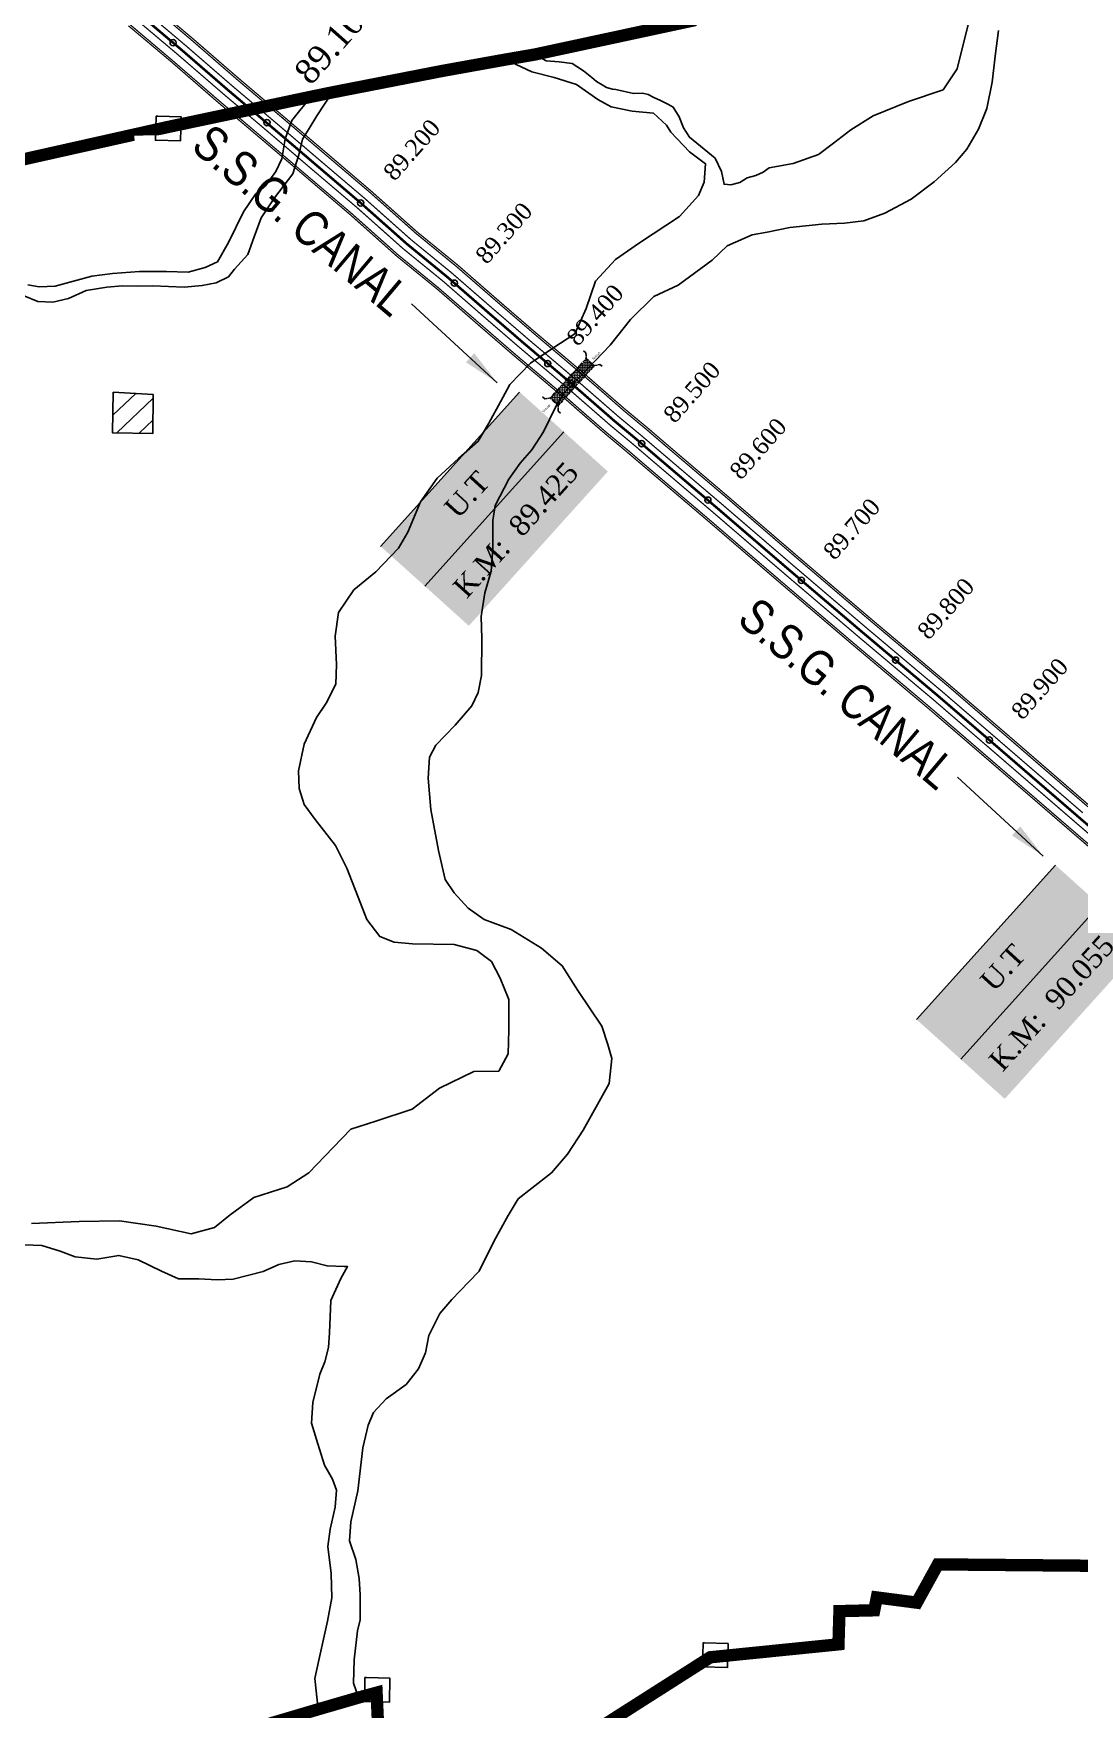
# Model space of a CAD drawing. Header units: inches. Extents: x 360616 to 379062, y 1506291 to 1520405.
# Drawn here: x 363029 to 363877, y 1510981 to 1512339 of the extents above; entities that cross this region are included whole.
import ezdxf

# ---------------------------------------------------------------- set-up
doc = ezdxf.new("R2010")
doc.units = ezdxf.units.IN
doc.header["$MEASUREMENT"] = 0
doc.set_wipeout_variables(frame=1)
doc.header["$PDMODE"] = 32
doc.header["$PDSIZE"] = 5
for name, pattern in [('ACAD_ISO02W100', [15, 12, -3]), ('ACAD_ISO03W100', [30, 12, -18]), ('BORDER', [1.75, 0.5, -0.25, 0.5, -0.25, 0, -0.25])]:
    doc.linetypes.add(name, pattern=pattern)
for name, color, linetype in [('bed with', 5, 'Continuous'), ('cahnige', 7, 'Continuous'), ('CARTTRACK', 30, 'ACAD_ISO02W100'), ('HOUSE', 30, 'Continuous'), ('laying', 4, 'Continuous'), ('lining', 4, 'Continuous'), ('Steems', 4, 'Continuous'), ('stons', 1, 'Continuous'), ('STREAM', 4, 'Continuous'), ('TITLEBLOCK', 7, 'Continuous'), ('top of bund', 1, 'Continuous'), ('UT', 173, 'ACAD_ISO02W100'), ('V', 6, 'Continuous'), ('ZSTU', 7, 'Continuous')]:
    doc.layers.add(name, color=color, linetype=linetype)
doc.layers.add('VILL_BOUNDARY', color=6, linetype='BORDER', lineweight=30)
doc.styles.add('5mm', font='TIMES.TTF', dxfattribs={"height": 3})
doc.styles.add('ARIALN', font='ARIALN.TTF')
doc.styles.get("Standard").update_dxf_attribs({"font": 'verdana.TTF'})
doc.dimstyles.get("Standard").update_dxf_attribs({"dimtxt": 0.18, "dimasz": 0.18, "dimexe": 0.18, "dimexo": 0.0625, "dimgap": 0.09, "dimtad": 0, "dimtih": 1, "dimtoh": 1, "dimdec": 4, "dimzin": 0, "dimdsep": 46, "dimtxsty": 'Standard', "dimcen": 0.09, "dimadec": 0, "dimazin": 0, "dimtfac": 1, "dimtdec": 4, "dimtofl": 0, "dimtmove": 0, "dimatfit": 3, "dimfxl": 0, "dimtolj": 1, "dimtzin": 0, "dimarcsym": 0})

# ---------------------------------------------------------------- blocks, each defined once
blk = doc.blocks.new('NVBCVBHGUIRYUIERYG')
at = {"layer": 'ZSTU'}
h = blk.add_hatch(color=135, dxfattribs=at)
h.set_gradient(color1=(141, 177, 78), color2=(107, 135, 59), one_color=1, tint=0.38, name='CYLINDER')
h.paths.add_polyline_path([(363310.4, 1511923.4), (363346.2, 1511891.2), (363458.9, 1512016.3), (363423.1, 1512048.5)])
h.paths.add_polyline_path([(363368.5, 1511931.9), (363417.7, 1511985.7), (363398.6, 1512003.1), (363349.4, 1511949.3)], flags=24)
h = blk.add_hatch(color=252, dxfattribs=at)
h.set_gradient(color1=(167, 88, 159), color2=(127, 67, 121), one_color=1, tint=0.38, name='CYLINDER')
h.paths.add_polyline_path([(363346.2, 1511891.2), (363381.9, 1511859), (363494.6, 1511984.1), (363458.9, 1512016.3)])
h.paths.add_polyline_path([(363380.8, 1511874.1), (363480.5, 1511984.6), (363461.4, 1512001.8), (363361.7, 1511891.3)], flags=24)
for points in [[(363423.1, 1512048.5), (363310.4, 1511923.4)], [(363458.9, 1512016.3), (363346.2, 1511891.2)]]:
    blk.add_lwpolyline(points, dxfattribs=at)
at = {"layer": 'ZSTU', "style": '5mm'}
for s, height, rotation, p in [('U.T', 16.84, 47.5702, (363373.1, 1511944.9)), ('K.M:  89.425', 16.843, 47.9319, (363380.2, 1511880.4))]:
    blk.add_text(s, height=height, rotation=rotation, dxfattribs=at).set_placement(p)
blk = doc.blocks.new('NJVNJVHUFIGHDFUG')
at = {"layer": 'ZSTU'}
h = blk.add_hatch(color=135, dxfattribs=at)
h.set_gradient(color1=(141, 177, 78), color2=(107, 135, 59), one_color=1, tint=0.38, name='CYLINDER')
h.paths.add_polyline_path([(363744.9, 1511539.9), (363780.7, 1511507.7), (363893.4, 1511632.8), (363857.6, 1511665)])
h.paths.add_polyline_path([(363803, 1511548.4), (363852.2, 1511602.1), (363833.1, 1511619.6), (363784, 1511565.8)], flags=24)
h = blk.add_hatch(color=252, dxfattribs=at)
h.set_gradient(color1=(167, 88, 159), color2=(127, 67, 121), one_color=1, tint=0.38, name='CYLINDER')
h.paths.add_polyline_path([(363780.7, 1511507.7), (363816.4, 1511475.5), (363929.2, 1511600.6), (363893.4, 1511632.8)])
h.paths.add_polyline_path([(363815.3, 1511490.6), (363915, 1511601), (363895.9, 1511618.3), (363796.2, 1511507.8)], flags=24)
for points in [[(363857.6, 1511665), (363744.9, 1511539.9)], [(363893.4, 1511632.8), (363780.7, 1511507.7)]]:
    blk.add_lwpolyline(points, dxfattribs=at)
at = {"layer": 'ZSTU', "style": '5mm'}
for s, height, rotation, p in [('U.T', 16.84, 47.5702, (363807.6, 1511561.4)), ('K.M:  90.055', 16.843, 47.9319, (363814.7, 1511496.8))]:
    blk.add_text(s, height=height, rotation=rotation, dxfattribs=at).set_placement(p)
blk = doc.blocks.new('FGDFGG')
at = {"layer": 'STREAM'}
h = blk.add_hatch(dxfattribs=at)
h.set_pattern_fill('DASH', color=256, scale=10, angle=75.9396, style=0)
h.set_pattern_definition([(75.93960756, (1418185.603, 992257.9889), (-0.6960067163, 1.1611201925), [0.95724225, -0.95724225])])
h.paths.add_polyline_path([(347714.8, 1545567.8), (347719.1, 1545566.8), (347723.4, 1545565.8), (347732.1, 1545608.5), (347727.8, 1545609.3), (347723.5, 1545610.1)])
at = {"layer": 'UT', "ltscale": 0.2}
for p, q in [((347714.8, 1545567.8), (347723.5, 1545610.1)), ((347718.6, 1545614.3), (347720.9, 1545613.9)), ((347720.9, 1545613.9), (347723.5, 1545610.1)), ((347723.4, 1545565.8), (347732.1, 1545608.5)), ((347723.5, 1545610.1), (347727.8, 1545609.3)), ((347727.8, 1545609.3), (347732.1, 1545608.5)), ((347732.1, 1545608.5), (347735.6, 1545611.5)), ((347735.6, 1545611.5), (347737.9, 1545611.3)), ((347711.2, 1545564.9), (347708.9, 1545565.2)), ((347714.8, 1545567.8), (347711.2, 1545564.9)), ((347719.1, 1545566.8), (347714.8, 1545567.8)), ((347723.4, 1545565.8), (347719.1, 1545566.8)), ((347725.8, 1545561.9), (347723.4, 1545565.8)), ((347728.1, 1545561.4), (347725.8, 1545561.9))]:
    blk.add_line(p, q, dxfattribs=at)
at = {"layer": 'cahnige', "style": '5mm'}
for oblique, p in [(0, (347729.3, 1545612.1)), (360, (347716.2, 1545554.6))]:
    blk.add_text('Stream', height=1.91, rotation=77.1141, dxfattribs=dict(at, oblique=oblique)).set_placement(p)

msp = doc.modelspace()

# ---------------------------------------------------------------- hatches: boundary and pattern name
at = {"layer": 'HOUSE'}
h = msp.add_hatch(dxfattribs=at)
h.set_pattern_fill('ANSI31', color=1, scale=101.048079, angle=-1.4103, style=0)
h.set_pattern_definition([(43.589674, (344140.887, 1506003.626), (-8.708943, 9.148592), [])])
h.paths.add_polyline_path([(363093.5, 1512048.5), (363126, 1512046.5), (363125.8, 1512014.9), (363093, 1512015.4)])

# ---------------------------------------------------------------- linework, layer by layer
at = {"layer": 'HOUSE', "color": 1}
msp.add_lwpolyline([(363093.5, 1512048.5), (363126, 1512046.5), (363125.8, 1512014.9), (363093, 1512015.4), (363093.5, 1512048.5)], dxfattribs=at)
at = {"layer": 'laying', "color": 6, "linetype": 'ByBlock'}
for p in [(363142.1, 1512331.7), (363218.2, 1512266.9), (363294.2, 1512201.8), (363370.1, 1512136.8), (363445.9, 1512071.6), (363522, 1512006.7), (363575.7, 1511960.9), (363651.6, 1511895.9), (363727.9, 1511831.2), (363804, 1511766.4)]:
    msp.add_point(p, dxfattribs=at)
at = {"layer": 'laying', "color": 5, "linetype": 'ByBlock'}
msp.add_point((363465, 1512055.4), dxfattribs=at)
at = {"layer": 'Steems'}
msp.add_lwpolyline([(363021.7, 1511357.2), (363035.7, 1511356.6), (363050.6, 1511352.1), (363062.6, 1511347.5), (363080.2, 1511345.5), (363098.1, 1511348.7), (363113.7, 1511345.2), (363132.8, 1511335.8), (363146.4, 1511329.7), (363163, 1511329.7), (363177.9, 1511328.8), (363190.7, 1511329.4), (363215.1, 1511335.7), (363227.8, 1511341.2), (363240.9, 1511344.2), (363254.3, 1511343.4), (363266.9, 1511340.1), (363280.8, 1511339.7), (363283.6, 1511339.6), (363278, 1511329.9), (363270.1, 1511312.2), (363268.8, 1511285.9), (363268.1, 1511274), (363265.2, 1511262.3), (363261.1, 1511252.5), (363255.5, 1511229.5), (363254.2, 1511212.8), (363259.5, 1511195.9), (363264.9, 1511178.6), (363271.4, 1511167.3), (363274.7, 1511158.3), (363273.6, 1511144.5), (363269.5, 1511126.8), (363267.6, 1511112.7), (363270.3, 1511090.8), (363270.8, 1511071.2), (363267.3, 1511052.1), (363260.3, 1511020.7), (363256.9, 1511005.8), (363259.6, 1510980.7)], dxfattribs=at)
at = {"layer": 'stons'}
for points in [[(363573.1, 1511034.5), (363592.1, 1511034), (363591.6, 1511014.6), (363571.3, 1511015.1), (363571.8, 1511034.6), (363573.1, 1511034.5)], [(363299, 1511006.4), (363317.9, 1511005.9), (363317.5, 1510986.5), (363297.2, 1510987), (363297.7, 1511006.5), (363299, 1511006.4)]]:
    msp.add_lwpolyline(points, dxfattribs=at)
at = {"layer": 'VILL_BOUNDARY', "linetype": 'ACAD_ISO03W100', "lineweight": -2, "ltscale": 3, "const_width": 10}
for points in [[(361545.2, 1511964.2), (361662.9, 1511894.7), (361891.7, 1511980.5), (362127.2, 1512070.7), (362299.5, 1512084.7), (362527.5, 1512068.5), (362723.3, 1512150.2), (362884.3, 1512204.1), (362901.6, 1512208.9), (362906.4, 1512210.2), (362925.4, 1512215.2), (362989.1, 1512230), (363000.2, 1512232.5), (363136.3, 1512263), (363253.7, 1512287.8), (363271.1, 1512291.4), (363360.4, 1512308.8), (363411.6, 1512318), (363435.4, 1512322.1), (363565.7, 1512350.1)], [(363896.4, 1511097), (363762.2, 1511098.2), (363745.1, 1511067.2), (363712.7, 1511071.4), (363710.6, 1511061), (363682.4, 1511060.3), (363681.6, 1511033.4), (363577.6, 1511022.9), (363399.4, 1510909.4)], [(363308.8, 1510957.4), (363307.1, 1510994.2), (363301.2, 1510992.6), (363292.3, 1510990.2), (363259.6, 1510980.7), (363220.8, 1510969.2)]]:
    msp.add_lwpolyline(points, dxfattribs=at)

# ---------------------------------------------------------------- block references
at = {"color": 3, "rotation": 329.3345017046704}
msp.add_blockref('FGDFGG', (-723920.5, 359952.1), dxfattribs=at)
at = {"layer": 'ZSTU', "color": 6}
for name in ['NVBCVBHGUIRYUIERYG', 'NJVNJVHUFIGHDFUG']:
    msp.add_blockref(name, (0, 0), dxfattribs=at)

# ---------------------------------------------------------------- texts
at = {"layer": 'cahnige', "color": 1, "insert": (363238.7, 1512309.6), "char_height": 20, "width": 8058.679, "attachment_point": 1, "rotation": 48.5471, "style": '5mm'}
msp.add_mtext('89.100', dxfattribs=at)
at = {"layer": 'cahnige', "char_height": 13.88, "width": 8058.679, "attachment_point": 1, "rotation": 48.5471, "style": '5mm'}
for s, insert in [('89.200', (363311.3, 1512227.9)), ('89.300', (363386, 1512160.4)), ('89.400', (363459.9, 1512094)), ('89.500', (363538.4, 1512031.5)), ('89.600', (363592.1, 1511985.7)), ('89.700', (363668, 1511920.6)), ('89.800', (363744.3, 1511856)), ('89.900', (363820.4, 1511791.1))]:
    msp.add_mtext(s, dxfattribs=dict(at, insert=insert))
at = {"layer": 'TITLEBLOCK', "color": 1, "extrusion": (0.003253, 0.003544, 0.999988), "style": 'ARIALN'}
for p in [(363153.7, 1512232.1, 6541.3), (363596.4, 1511848.5, 6541.3)]:
    msp.add_text('S.S.G. CANAL', height=28.407, rotation=319.8497, dxfattribs=at).set_placement(p)

# ---------------------------------------------------------------- leaders
at = {"layer": 'CARTTRACK', "color": 1, "linetype": 'ByBlock'}
for points in [[(363405, 1512056), (363335.5, 1512119.9)], [(363847.7, 1511672.4), (363778.2, 1511736.3)]]:
    msp.add_leader(points, dimstyle='Standard', override={"dimasz": 30, "dimgap": 0.09, "dimtad": 0}, dxfattribs=at)

# ---------------------------------------------------------------- next in the draw order: wipeouts: each hides what was drawn before it
at = {"linetype": 'ACAD_ISO03W100', "lineweight": -2, "ltscale": 3}
for points in [[(363565.9, 1512343.5), (363589.5, 1512344), (363589.9, 1512320.5), (363567, 1512321.1)], [(363110.7, 1512256.3), (363134.3, 1512256.8), (363134.7, 1512233.3), (363111.8, 1512233.9)]]:
    msp.add_wipeout(points, dxfattribs=at).dxf.layer = 'VILL_BOUNDARY'

# ---------------------------------------------------------------- next in the draw order: linework, layer by layer
at = {"layer": 'bed with', "const_width": 1}
msp.add_lwpolyline([(363111, 1512351.5), (363146.1, 1512321.9), (363183.5, 1512289.6), (363221.9, 1512257.1), (363253.1, 1512230.4, 0.000017), (363253.1, 1512230.4), (363291, 1512198.2), (363328.4, 1512164.9), (363361.4, 1512138), (363395.5, 1512108.3), (363423.8, 1512083.9), (363447.1, 1512064.3), (363465.7, 1512048.5), (363480.5, 1512035.6, 0.000046), (363480.5, 1512035.6), (363496.9, 1512021.3), (363515.7, 1512005.7), (363529.9, 1511993.5), (363580.1, 1511950.8), (363638.4, 1511900.7), (363697.9, 1511850.1), (363759.6, 1511798.2), (363807.5, 1511756.9), (363873.3, 1511700.1), (363919.6, 1511660.3)], format="xyb", dxfattribs=at)
msp.add_lwpolyline([(363117.3, 1512358.9), (363152.4, 1512329.3), (363189.8, 1512296.9), (363228.1, 1512264.5), (363259.4, 1512237.8), (363297.4, 1512205.5), (363334.7, 1512172.3), (363367.6, 1512145.4), (363401.8, 1512115.7), (363430.1, 1512091.3), (363453.3, 1512071.7), (363472, 1512055.8), (363486.8, 1512042.9), (363503.1, 1512028.7), (363521.9, 1512013.1), (363536.2, 1512000.9), (363586.4, 1511958.2), (363644.7, 1511908.1), (363704.1, 1511857.5), (363765.8, 1511805.6), (363813.9, 1511764.2), (363879.7, 1511707.4)], dxfattribs=at)
at = {"layer": 'lining', "const_width": 1}
msp.add_lwpolyline([(363121.5, 1512363.8), (363156.6, 1512334.2), (363194, 1512301.8), (363232.3, 1512269.4), (363263.6, 1512242.7), (363301.6, 1512210.4), (363338.9, 1512177.2), (363371.8, 1512150.3), (363406.1, 1512120.5), (363434.3, 1512096.2), (363457.5, 1512076.6), (363476.2, 1512060.7), (363491.1, 1512047.8), (363507.3, 1512033.6), (363526.1, 1512018), (363540.3, 1512005.8), (363590.6, 1511963.1), (363648.9, 1511913), (363708.3, 1511862.4), (363770, 1511810.5), (363818.1, 1511769.1), (363883.9, 1511712.3)], dxfattribs=at)
msp.add_lwpolyline([(363106.9, 1512346.6), (363141.9, 1512317), (363179.3, 1512284.7), (363217.7, 1512252.1), (363248.9, 1512225.5, 0.000017), (363248.9, 1512225.5), (363286.8, 1512193.3), (363324.2, 1512160), (363357.2, 1512133), (363391.3, 1512103.5), (363419.6, 1512079), (363442.9, 1512059.4), (363461.5, 1512043.6), (363476.2, 1512030.7, 0.000046), (363476.2, 1512030.7), (363492.7, 1512016.4), (363511.5, 1512000.8), (363525.7, 1511988.6), (363575.9, 1511945.9), (363634.2, 1511895.8), (363693.7, 1511845.1), (363755.4, 1511793.3), (363803.3, 1511752), (363869.1, 1511695.2), (363915.3, 1511655.4)], format="xyb", dxfattribs=at)
at = {"layer": 'Steems'}
for points in [[(363292.3, 1510990.2), (363288.5, 1511001.9), (363288.9, 1511020.9), (363291.7, 1511044.4), (363293.7, 1511053.3), (363293.7, 1511073.4), (363293, 1511086.7), (363290.2, 1511102.2), (363285.2, 1511117.4), (363286.3, 1511132.8), (363291.9, 1511157.9), (363296, 1511192.8), (363300.3, 1511211.1), (363304.7, 1511221.2), (363315, 1511232.4), (363331, 1511244.1), (363341.1, 1511256.6), (363346.7, 1511269.6), (363349.4, 1511283.8), (363358.3, 1511301.7), (363368.2, 1511312.9), (363381.7, 1511327), (363390.4, 1511336), (363402.5, 1511360.6), (363413.8, 1511381), (363421.8, 1511394.5), (363433, 1511403.3), (363448.8, 1511415.6), (363462, 1511430.7), (363474.5, 1511450.1), (363487.7, 1511473.5), (363495.8, 1511488.1), (363497.9, 1511508.4), (363494.7, 1511519.7), (363489.7, 1511534.6), (363470.3, 1511563.5), (363457.7, 1511583.4), (363440.9, 1511597.6), (363416.3, 1511612.8), (363394.3, 1511621), (363381.4, 1511630), (363369.9, 1511642.6), (363362.6, 1511653.4), (363357.3, 1511676.8), (363351.1, 1511710.1), (363348.8, 1511735.5), (363350.1, 1511752.6), (363355.2, 1511762.2), (363370.7, 1511778.6), (363384.3, 1511794.2), (363389.5, 1511804.9), (363392.1, 1511818.8), (363392.4, 1511848.6), (363392, 1511866.6), (363394.8, 1511885.7), (363400.1, 1511903.2), (363401.3, 1511921.6), (363401.3, 1511944.4), (363403.3, 1511956.6), (363414.3, 1511977.8), (363423.5, 1511990.8), (363432.9, 1512001.6), (363442.3, 1512016.3), (363452.3, 1512036.7), (363458.9, 1512047.6), (363472.2, 1512061.2), (363496.4, 1512086.5), (363513, 1512107.2), (363531.9, 1512125.9), (363551.5, 1512135), (363579.1, 1512155.4), (363591.4, 1512167), (363611.6, 1512175.8), (363623.8, 1512178.2), (363642.2, 1512181.9), (363668, 1512184.6), (363686.4, 1512185.3), (363702.1, 1512187.4), (363719.2, 1512193.5), (363740.6, 1512204.8), (363759.2, 1512218.8), (363776.6, 1512234.5), (363785.6, 1512245.5), (363795.2, 1512261.7), (363801.9, 1512278.4), (363806.2, 1512299.6), (363808.8, 1512322.8), (363811.3, 1512341.6)], [(363435.4, 1512322.1), (363444.7, 1512316.9), (363455.2, 1512316.2), (363465.7, 1512314.8), (363474.8, 1512308.9), (363481.6, 1512303.5), (363485.4, 1512300.2), (363490.1, 1512297.6), (363493.6, 1512295.3), (363498.3, 1512294), (363501.2, 1512293.7), (363515.4, 1512290.4), (363522.7, 1512290.8), (363527.3, 1512289.6), (363531.9, 1512287.3), (363537.3, 1512284.7), (363543.8, 1512281.7), (363547.6, 1512279.5), (363552.3, 1512271.6), (363555.9, 1512262.8), (363560.7, 1512255), (363581.6, 1512238.2), (363586.8, 1512227.3), (363588.8, 1512217), (363594.4, 1512216.4), (363601.5, 1512218.3), (363607.7, 1512222.1), (363614.7, 1512224.1), (363620.5, 1512226.8), (363625.5, 1512230.3), (363645, 1512233.7), (363665.4, 1512241), (363677.7, 1512250.2), (363691.5, 1512261), (363709.7, 1512272.3), (363738.3, 1512283.9), (363766.4, 1512293.6), (363777.9, 1512310.5), (363787, 1512347.6)], [(363027.2, 1511374.6), (363066, 1511376.1), (363098.6, 1511376.8), (363128.3, 1511372.5), (363156.8, 1511366.1), (363175.8, 1511371.2), (363188.4, 1511381.5), (363207.7, 1511395.7), (363234.7, 1511404.3), (363252.1, 1511415.5), (363271.9, 1511436), (363286.2, 1511450.9), (363306.6, 1511457.6), (363335.9, 1511467.2), (363358.2, 1511484.2), (363386, 1511497.8), (363406.1, 1511498.1), (363413.9, 1511512.1), (363414.2, 1511531.5), (363414.4, 1511556.1), (363407.4, 1511573.3), (363400.4, 1511586.8), (363388.5, 1511595.8), (363370.1, 1511600.6), (363336.3, 1511601.3), (363321.3, 1511602.6), (363309.7, 1511607.3), (363299.2, 1511621), (363294, 1511634.1), (363282.9, 1511662.5), (363273.8, 1511680.9), (363257.4, 1511701.9), (363248.5, 1511714.1), (363244.3, 1511727), (363243.7, 1511741.4), (363248.4, 1511763), (363258.3, 1511784.7), (363266.1, 1511796.4), (363274, 1511811.8), (363274.5, 1511827.7), (363273.4, 1511850.6), (363276.2, 1511869.8), (363288.7, 1511888.3), (363306.4, 1511902.8), (363324.8, 1511922), (363332.4, 1511934.9), (363342.6, 1511959.6), (363356.1, 1511978.8), (363373.6, 1511994.5), (363389.5, 1512008.8), (363398.1, 1512023.3), (363407.7, 1512040.5), (363415.2, 1512054.7), (363432, 1512071.9), (363450, 1512084.1), (363467.8, 1512095.6), (363477, 1512116.3), (363484.7, 1512138.3), (363500.7, 1512156), (363520.3, 1512169.5), (363552.7, 1512190.7), (363568.2, 1512207.9), (363572.8, 1512218.7), (363573.9, 1512233.5), (363560.8, 1512243.3), (363545.6, 1512259.1), (363542.2, 1512264.9), (363531.5, 1512274.6), (363514.2, 1512276.3), (363497.2, 1512279.6), (363486.5, 1512285.6), (363469.3, 1512297.9), (363451.1, 1512303.5), (363433, 1512308), (363411.6, 1512318)], [(363021.9, 1512126.1), (363032.4, 1512122), (363044.6, 1512121.4), (363057.4, 1512124.2), (363071.7, 1512130.7), (363088.5, 1512133.6), (363101.2, 1512134.7), (363112.9, 1512134.4), (363125.8, 1512134.6), (363151.1, 1512133.6), (363165.6, 1512134.8), (363177.1, 1512137), (363186.9, 1512141.9), (363191.9, 1512148), (363202.7, 1512160.1), (363207.9, 1512174.2), (363213.6, 1512189.8), (363224.3, 1512206), (363239.2, 1512225.5), (363244.1, 1512240.9), (363246.9, 1512253.4), (363252.4, 1512262.1), (363258.6, 1512272.5), (363271.1, 1512291.4)], [(363024.3, 1512135.5), (363033.6, 1512133.9), (363046.6, 1512134.4), (363076.2, 1512142.3), (363093.1, 1512144.6), (363114.8, 1512146.1), (363136.8, 1512146.3), (363154.4, 1512145.6), (363168.1, 1512149.5), (363178, 1512154.1), (363187.1, 1512169.7), (363199.2, 1512194.7), (363208.9, 1512208.8), (363216.9, 1512215.6), (363225.3, 1512227.2), (363230.2, 1512237.6), (363233.1, 1512253.8), (363238.5, 1512268.5), (363253.7, 1512287.8)]]:
    msp.add_lwpolyline(points, dxfattribs=at)
at = {"layer": 'stons'}
msp.add_lwpolyline([(363129.6, 1512272), (363148.6, 1512271.6), (363148.1, 1512252.1), (363127.8, 1512252.6), (363128.3, 1512272.1), (363129.6, 1512272)], dxfattribs=at)
at = {"layer": 'top of bund', "const_width": 1}
msp.add_lwpolyline([(363122.4, 1512364.9), (363157.6, 1512335.4), (363195, 1512303), (363233.3, 1512270.5), (363264.6, 1512243.9), (363302.6, 1512211.5), (363339.9, 1512178.3), (363372.8, 1512151.5), (363407, 1512121.7), (363435.3, 1512097.3), (363458.5, 1512077.8), (363477.2, 1512061.9), (363492.1, 1512048.9), (363508.3, 1512034.8), (363527.1, 1512019.2), (363541.3, 1512007), (363591.6, 1511964.2), (363649.8, 1511914.2), (363709.3, 1511863.5), (363771, 1511811.6), (363819.1, 1511770.3), (363884.8, 1511713.5)], dxfattribs=at)
msp.add_lwpolyline([(363105.9, 1512345.4), (363141, 1512315.9), (363178.3, 1512283.5), (363216.7, 1512251), (363248, 1512224.4, 0.000017), (363248, 1512224.4), (363285.8, 1512192.2), (363323.3, 1512158.8), (363356.3, 1512131.9), (363390.3, 1512102.3), (363418.7, 1512077.8), (363441.9, 1512058.3), (363460.5, 1512042.5), (363475.2, 1512029.6, 0.000046), (363475.2, 1512029.6), (363491.7, 1512015.3), (363510.5, 1511999.6), (363524.7, 1511987.5), (363574.9, 1511944.8), (363633.2, 1511894.7), (363692.7, 1511844), (363754.4, 1511792.1), (363802.3, 1511750.9), (363868.1, 1511694.1), (363914.4, 1511654.3)], format="xyb", dxfattribs=at)
at = {"layer": 'V', "color": 6}
msp.add_lwpolyline([(363114.2, 1512355.2, 2, 2, 0), (363149.3, 1512325.6, 2, 2, 0), (363186.7, 1512293.2, 2, 2, 0), (363225, 1512260.8, 2, 2, 0), (363256.3, 1512234.1, 2, 2, 0), (363294.2, 1512201.8, 2, 2, 0), (363331.6, 1512168.6, 2, 2, 0), (363364.5, 1512141.7, 2, 2, 0), (363398.7, 1512112, 2, 2, 0), (363427, 1512087.6, 2, 2, 0), (363450.2, 1512068, 2, 2, 0), (363468.8, 1512052.2, 2, 2, 0), (363483.6, 1512039.3, 2, 2, 0), (363500, 1512025, 2, 2, 0), (363518.8, 1512009.4, 2, 2, 0), (363533, 1511997.2, 2, 2, 0), (363583.2, 1511954.5, 2, 2, 0), (363641.5, 1511904.4, 2, 2, 0), (363701, 1511853.8, 2, 2, 0), (363762.7, 1511801.9, 2, 2, 0), (363810.7, 1511760.6, 2, 2, 0), (363876.5, 1511703.8, 2, 2, 0), (363922.7, 1511664, 2, 2, 0)], format="xyseb", dxfattribs=at)

doc.saveas('drawing.dxf')
